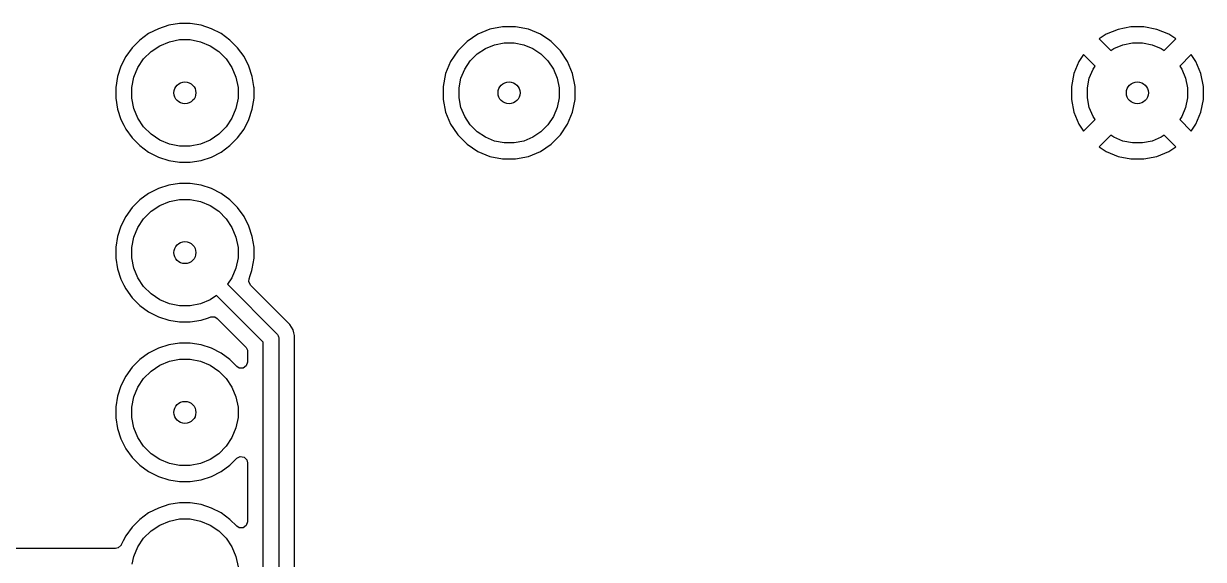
# Model space of a CAD drawing. Extents: x 0 to 130, y -140 to 0.
# Drawn here: x 60.18 to 78.96, y -99.42 to -90.9 of the extents above; entities that cross this region are included whole.
import ezdxf

# ---------------------------------------------------------------- set-up
doc = ezdxf.new("R2010")
doc.units = 0
doc.layers.add('BLACK', color=7, linetype='CONTINUOUS')

msp = doc.modelspace()

# ---------------------------------------------------------------- linework, layer by layer
at = {"layer": 'BLACK', "linetype": 'CONTINUOUS'}
for p, q in [((62.173214, -91.058766), (62.033073, -91.160585)), ((62.327558, -90.980125), (62.173214, -91.058766)), ((62.327561, -90.980123), (62.327558, -90.980125)), ((62.492293, -90.926598), (62.327561, -90.980123)), ((62.492297, -90.926597), (62.492293, -90.926598)), ((62.663386, -90.8995), (62.492297, -90.926597)), ((62.663389, -90.8995), (62.663386, -90.8995)), ((62.836611, -90.8995), (62.663389, -90.8995)), ((62.836614, -90.8995), (62.836611, -90.8995)), ((63.007702, -90.926597), (62.836614, -90.8995)), ((63.007706, -90.926598), (63.007702, -90.926597)), ((63.172438, -90.980123), (63.007706, -90.926598)), ((63.172441, -90.980125), (63.172438, -90.980123)), ((63.326785, -91.058766), (63.172441, -90.980125)), ((63.326787, -91.058767), (63.326785, -91.058766)), ((63.326788, -91.058768), (63.326787, -91.058767)), ((63.466928, -91.160586), (63.326788, -91.058768)), ((67.603581, -90.989869), (67.412402, -91.069058)), ((67.806532, -90.9495), (67.603581, -90.989869)), ((67.806535, -90.9495), (67.806532, -90.9495)), ((68.013465, -90.9495), (67.806535, -90.9495)), ((68.013467, -90.9495), (68.013465, -90.9495)), ((68.216418, -90.989869), (68.013467, -90.9495)), ((68.407597, -91.069058), (68.216418, -90.989869)), ((77.603727, -90.990349), (77.412638, -91.069501)), ((77.806581, -90.95), (77.603727, -90.990349)), ((78.013418, -90.95), (77.806581, -90.95)), ((78.216272, -90.990349), (78.013418, -90.95)), ((78.40736, -91.069501), (78.216272, -90.990349)), ((62.033073, -91.160585), (61.910585, -91.283073)), ((62.210766, -91.342941), (62.349313, -91.250367)), ((62.349313, -91.250367), (62.503258, -91.186601)), ((62.503258, -91.186601), (62.666685, -91.154093)), ((62.666685, -91.154093), (62.833315, -91.154093)), ((62.833315, -91.154093), (62.996742, -91.186601)), ((62.996742, -91.186601), (63.150687, -91.250367)), ((63.150687, -91.250367), (63.289234, -91.342941)), ((63.589414, -91.283072), (63.466928, -91.160586)), ((67.240348, -91.18402), (67.09402, -91.330348)), ((67.412402, -91.069058), (67.240348, -91.18402)), ((67.532883, -91.294463), (67.677772, -91.234448)), ((67.677772, -91.234448), (67.831586, -91.203852)), ((67.831586, -91.203852), (67.988414, -91.203852)), ((67.988414, -91.203852), (68.142228, -91.234448)), ((68.142228, -91.234448), (68.287117, -91.294463)), ((68.557107, -91.168957), (68.407597, -91.069058)), ((68.579655, -91.184023), (68.557107, -91.168957)), ((68.725977, -91.330345), (68.579655, -91.184023)), ((77.412638, -91.069501), (77.301349, -91.143861)), ((77.301349, -91.143861), (77.484367, -91.326879)), ((77.532883, -91.294463), (77.677772, -91.234448)), ((77.677772, -91.234448), (77.831586, -91.203852)), ((77.831586, -91.203852), (77.988414, -91.203852)), ((77.988414, -91.203852), (78.142228, -91.234448)), ((78.142228, -91.234448), (78.287117, -91.294463)), ((78.33563, -91.326878), (78.51865, -91.14386)), ((78.407374, -91.069508), (78.40736, -91.069501)), ((78.51865, -91.14386), (78.407374, -91.069508)), ((61.808766, -91.423214), (61.730125, -91.577558)), ((61.910585, -91.283073), (61.808766, -91.423214)), ((62.092941, -91.460766), (62.210766, -91.342941)), ((63.289234, -91.342941), (63.407059, -91.460766)), ((63.691232, -91.423212), (63.589414, -91.283072)), ((63.769873, -91.577555), (63.691232, -91.423212)), ((67.09402, -91.330348), (66.979058, -91.502402)), ((67.291592, -91.492485), (67.402485, -91.381592)), ((67.402485, -91.381592), (67.532883, -91.294463)), ((68.287117, -91.294463), (68.417515, -91.381592)), ((68.417515, -91.381592), (68.528408, -91.492485)), ((68.840941, -91.502402), (68.725977, -91.330345)), ((77.053861, -91.391349), (76.979501, -91.502638)), ((77.236879, -91.574367), (77.053861, -91.391349)), ((77.484367, -91.326879), (77.532883, -91.294463)), ((78.287117, -91.294463), (78.33563, -91.326878)), ((78.766137, -91.391349), (78.583119, -91.574366)), ((78.840498, -91.502639), (78.766137, -91.391349)), ((61.730123, -91.577561), (61.676598, -91.742293)), ((61.730125, -91.577558), (61.730123, -91.577561)), ((61.936601, -91.753258), (62.000367, -91.599313)), ((62.000367, -91.599313), (62.092941, -91.460766)), ((63.407059, -91.460766), (63.499633, -91.599313)), ((63.499633, -91.599313), (63.563399, -91.753258)), ((63.769873, -91.577557), (63.769873, -91.577555)), ((63.769874, -91.577558), (63.769873, -91.577557)), ((63.769876, -91.577561), (63.769874, -91.577558)), ((63.823401, -91.742293), (63.769876, -91.577561)), ((66.979058, -91.502402), (66.899869, -91.693581)), ((67.144448, -91.767772), (67.204463, -91.622883)), ((67.204463, -91.622883), (67.291592, -91.492485)), ((68.528408, -91.492485), (68.615537, -91.622883)), ((68.615537, -91.622883), (68.675552, -91.767772)), ((68.92013, -91.69358), (68.840941, -91.502402)), ((76.979501, -91.502638), (76.900349, -91.693727)), ((77.144448, -91.767772), (77.204463, -91.622883)), ((77.204463, -91.622883), (77.236879, -91.574367)), ((78.583119, -91.574366), (78.615537, -91.622883)), ((78.615537, -91.622883), (78.675552, -91.767772)), ((78.91965, -91.693727), (78.840498, -91.502639)), ((61.676597, -91.742297), (61.6495, -91.913385)), ((61.676598, -91.742293), (61.676597, -91.742297)), ((61.904093, -91.916685), (61.936601, -91.753258)), ((63.563399, -91.753258), (63.595907, -91.916685)), ((63.823402, -91.742298), (63.823401, -91.742293)), ((63.847831, -91.896532), (63.823402, -91.742298)), ((66.899869, -91.693581), (66.8595, -91.896532)), ((67.113852, -91.921586), (67.144448, -91.767772)), ((68.675552, -91.767772), (68.706148, -91.921586)), ((68.9605, -91.896535), (68.92013, -91.69358)), ((76.900349, -91.693727), (76.86, -91.896581)), ((77.113852, -91.921586), (77.144448, -91.767772)), ((78.675552, -91.767772), (78.706148, -91.921586)), ((78.959999, -91.896581), (78.91965, -91.693727)), ((61.6495, -91.913385), (61.6495, -92.086614)), ((61.904093, -92.083315), (61.904093, -91.916685)), ((63.595907, -91.916685), (63.595907, -92.083315)), ((63.849513, -91.907152), (63.847831, -91.896532)), ((63.849513, -91.907154), (63.849513, -91.907152)), ((63.8505, -91.913387), (63.849513, -91.907154)), ((63.8505, -92.086614), (63.8505, -91.913387)), ((66.8595, -91.896532), (66.8595, -92.103467)), ((67.113852, -92.078414), (67.113852, -91.921586)), ((68.706148, -91.921586), (68.706148, -92.078414)), ((68.9605, -91.896581), (68.9605, -91.896535)), ((68.9605, -92.103465), (68.9605, -91.896581)), ((76.86, -91.896581), (76.86, -92.103418)), ((77.113852, -92.078414), (77.113852, -91.921586)), ((78.706148, -91.921586), (78.706148, -92.078414)), ((78.96, -91.896586), (78.959999, -91.896581)), ((78.96, -92.103413), (78.96, -91.896586)), ((61.6495, -92.086614), (61.676597, -92.257702)), ((61.936601, -92.246742), (61.904093, -92.083315)), ((63.595907, -92.083315), (63.563399, -92.246742)), ((63.823402, -92.257702), (63.8505, -92.086614)), ((66.8595, -92.103467), (66.899869, -92.306418)), ((67.144448, -92.232228), (67.113852, -92.078414)), ((68.706148, -92.078414), (68.675552, -92.232228)), ((68.92013, -92.30642), (68.9605, -92.103465)), ((76.86, -92.103418), (76.900349, -92.306272)), ((77.144448, -92.232228), (77.113852, -92.078414)), ((78.706148, -92.078414), (78.675552, -92.232228)), ((78.91965, -92.306272), (78.959999, -92.103418)), ((78.959999, -92.103418), (78.96, -92.103413)), ((61.676597, -92.257702), (61.676598, -92.257706)), ((61.676598, -92.257706), (61.730123, -92.422438)), ((62.000367, -92.400687), (61.936601, -92.246742)), ((63.563399, -92.246742), (63.499633, -92.400687)), ((63.769876, -92.422438), (63.823401, -92.257706)), ((63.823401, -92.257706), (63.823402, -92.257702)), ((66.899869, -92.306418), (66.979058, -92.497597)), ((67.204463, -92.377117), (67.144448, -92.232228)), ((67.291592, -92.507515), (67.204463, -92.377117)), ((68.615537, -92.377117), (68.528408, -92.507515)), ((68.675552, -92.232228), (68.615537, -92.377117)), ((68.840941, -92.497598), (68.92013, -92.30642)), ((76.900349, -92.306272), (76.979501, -92.49736)), ((77.204463, -92.377117), (77.144448, -92.232228)), ((77.236878, -92.42563), (77.204463, -92.377117)), ((78.615537, -92.377117), (78.58312, -92.425632)), ((78.675552, -92.232228), (78.615537, -92.377117)), ((78.840498, -92.497361), (78.91965, -92.306272)), ((61.730123, -92.422438), (61.730125, -92.422441)), ((61.730125, -92.422441), (61.776953, -92.514348)), ((61.776953, -92.514348), (61.808768, -92.576788)), ((62.092941, -92.539234), (62.000367, -92.400687)), ((62.210766, -92.657059), (62.092941, -92.539234)), ((63.407059, -92.539234), (63.289234, -92.657059)), ((63.499633, -92.400687), (63.407059, -92.539234)), ((63.691232, -92.576788), (63.769873, -92.422445)), ((63.769873, -92.422445), (63.769874, -92.42244)), ((63.769874, -92.42244), (63.769876, -92.422438)), ((66.979058, -92.497597), (67.08158, -92.651033)), ((67.402485, -92.618408), (67.291592, -92.507515)), ((68.528408, -92.507515), (68.417515, -92.618408)), ((68.725977, -92.669655), (68.840941, -92.497598)), ((76.979501, -92.49736), (76.979508, -92.497374)), ((76.979508, -92.497374), (77.05386, -92.608649)), ((77.05386, -92.608649), (77.236878, -92.42563)), ((78.58312, -92.425632), (78.766137, -92.608649)), ((78.766137, -92.608649), (78.840498, -92.497361)), ((61.808768, -92.576788), (61.910586, -92.716928)), ((61.910586, -92.716928), (62.033072, -92.839414)), ((62.349313, -92.749633), (62.210766, -92.657059)), ((62.503258, -92.813399), (62.349313, -92.749633)), ((63.150687, -92.749633), (62.996742, -92.813399)), ((63.289234, -92.657059), (63.150687, -92.749633)), ((63.466928, -92.839414), (63.589414, -92.716928)), ((63.589414, -92.716928), (63.691232, -92.576788)), ((67.08158, -92.651033), (67.094023, -92.669655)), ((67.094023, -92.669655), (67.240345, -92.815977)), ((67.532883, -92.705537), (67.402485, -92.618408)), ((67.677772, -92.765552), (67.532883, -92.705537)), ((68.287117, -92.705537), (68.142228, -92.765552)), ((68.417515, -92.618408), (68.287117, -92.705537)), ((68.579655, -92.815977), (68.725977, -92.669655)), ((77.484366, -92.673119), (77.301349, -92.856137)), ((77.532883, -92.705537), (77.484366, -92.673119)), ((77.677772, -92.765552), (77.532883, -92.705537)), ((78.287117, -92.705537), (78.142228, -92.765552)), ((78.335632, -92.67312), (78.287117, -92.705537)), ((78.518649, -92.856137), (78.335632, -92.67312)), ((62.033072, -92.839414), (62.173212, -92.941232)), ((62.173212, -92.941232), (62.327555, -93.019873)), ((62.666685, -92.845907), (62.503258, -92.813399)), ((62.833315, -92.845907), (62.666685, -92.845907)), ((62.996742, -92.813399), (62.833315, -92.845907)), ((63.172445, -93.019873), (63.326788, -92.941232)), ((63.326788, -92.941232), (63.466928, -92.839414)), ((67.240345, -92.815977), (67.412402, -92.930941)), ((67.412402, -92.930941), (67.60358, -93.01013)), ((67.831586, -92.796148), (67.677772, -92.765552)), ((67.988414, -92.796148), (67.831586, -92.796148)), ((68.142228, -92.765552), (67.988414, -92.796148)), ((68.21642, -93.01013), (68.407598, -92.930941)), ((68.407598, -92.930941), (68.579655, -92.815977)), ((77.301349, -92.856137), (77.412639, -92.930498)), ((77.412639, -92.930498), (77.603727, -93.00965)), ((77.831586, -92.796148), (77.677772, -92.765552)), ((77.988414, -92.796148), (77.831586, -92.796148)), ((78.142228, -92.765552), (77.988414, -92.796148)), ((78.216272, -93.00965), (78.407361, -92.930498)), ((78.407361, -92.930498), (78.518649, -92.856137)), ((62.327555, -93.019873), (62.327557, -93.019873)), ((62.327557, -93.019873), (62.327558, -93.019874)), ((62.327558, -93.019874), (62.327561, -93.019876)), ((62.327561, -93.019876), (62.492293, -93.073401)), ((62.492293, -93.073401), (62.492297, -93.073402)), ((62.492297, -93.073402), (62.663386, -93.1005)), ((62.663386, -93.1005), (62.663389, -93.1005)), ((62.663389, -93.1005), (62.836614, -93.1005)), ((62.836614, -93.1005), (63.007702, -93.073402)), ((63.007702, -93.073402), (63.007706, -93.073401)), ((63.007706, -93.073401), (63.172438, -93.019876)), ((63.172438, -93.019876), (63.17244, -93.019874)), ((63.17244, -93.019874), (63.172445, -93.019873)), ((67.60358, -93.01013), (67.806535, -93.0505)), ((67.806535, -93.0505), (67.806536, -93.0505)), ((67.806536, -93.0505), (68.013464, -93.0505)), ((68.013464, -93.0505), (68.013465, -93.0505)), ((68.013465, -93.0505), (68.21642, -93.01013)), ((77.603727, -93.00965), (77.806581, -93.049999)), ((77.806581, -93.049999), (77.806586, -93.05)), ((77.806586, -93.05), (78.013414, -93.05)), ((78.013414, -93.05), (78.013418, -93.049999)), ((78.013418, -93.049999), (78.216272, -93.00965)), ((62.492293, -93.466598), (62.327561, -93.520123)), ((62.492297, -93.466597), (62.492293, -93.466598)), ((62.663386, -93.4395), (62.492297, -93.466597)), ((62.663389, -93.4395), (62.663386, -93.4395)), ((62.836611, -93.4395), (62.663389, -93.4395)), ((62.836614, -93.4395), (62.836611, -93.4395)), ((63.007702, -93.466597), (62.836614, -93.4395)), ((63.007706, -93.466598), (63.007702, -93.466597)), ((63.172438, -93.520123), (63.007706, -93.466598)), ((62.173214, -93.598766), (62.033073, -93.700585)), ((62.327558, -93.520125), (62.173214, -93.598766)), ((62.327561, -93.520123), (62.327558, -93.520125)), ((62.503258, -93.726601), (62.666685, -93.694093)), ((62.666685, -93.694093), (62.833315, -93.694093)), ((62.833315, -93.694093), (62.996742, -93.726601)), ((63.172441, -93.520125), (63.172438, -93.520123)), ((63.326785, -93.598766), (63.172441, -93.520125)), ((63.326787, -93.598767), (63.326785, -93.598766)), ((63.326788, -93.598768), (63.326787, -93.598767)), ((63.466928, -93.700586), (63.326788, -93.598768)), ((61.910585, -93.823073), (61.808766, -93.963214)), ((62.033073, -93.700585), (61.910585, -93.823073)), ((62.092941, -94.000766), (62.210766, -93.882941)), ((62.210766, -93.882941), (62.349313, -93.790367)), ((62.349313, -93.790367), (62.503258, -93.726601)), ((62.996742, -93.726601), (63.150687, -93.790367)), ((63.150687, -93.790367), (63.289234, -93.882941)), ((63.289234, -93.882941), (63.407059, -94.000766)), ((63.589414, -93.823072), (63.466928, -93.700586)), ((63.691232, -93.963212), (63.589414, -93.823072)), ((61.808766, -93.963214), (61.730125, -94.117558)), ((62.000367, -94.139313), (62.092941, -94.000766)), ((63.407059, -94.000766), (63.499633, -94.139313)), ((63.769873, -94.117555), (63.691232, -93.963212)), ((61.730123, -94.117561), (61.676598, -94.282293)), ((61.730125, -94.117558), (61.730123, -94.117561)), ((61.936601, -94.293258), (62.000367, -94.139313)), ((63.499633, -94.139313), (63.563399, -94.293258)), ((63.769873, -94.117557), (63.769873, -94.117555)), ((63.769874, -94.117558), (63.769873, -94.117557)), ((63.769876, -94.117561), (63.769874, -94.117558)), ((63.823401, -94.282293), (63.769876, -94.117561)), ((61.676597, -94.282297), (61.6495, -94.453385)), ((61.676598, -94.282293), (61.676597, -94.282297)), ((61.904093, -94.456685), (61.936601, -94.293258)), ((63.563399, -94.293258), (63.595907, -94.456685)), ((63.823402, -94.282297), (63.823401, -94.282293)), ((63.8505, -94.453385), (63.823402, -94.282297)), ((61.6495, -94.453385), (61.6495, -94.626614)), ((61.6495, -94.626614), (61.676597, -94.797702)), ((61.904093, -94.623315), (61.904093, -94.456685)), ((61.936601, -94.786742), (61.904093, -94.623315)), ((63.595907, -94.623315), (63.563399, -94.786742)), ((63.595907, -94.456685), (63.595907, -94.623315)), ((63.823402, -94.797702), (63.8505, -94.626614)), ((63.8505, -94.626614), (63.8505, -94.453385)), ((61.676597, -94.797702), (61.676598, -94.797706)), ((61.676598, -94.797706), (61.730123, -94.962438)), ((62.000367, -94.940687), (61.936601, -94.786742)), ((63.563399, -94.786742), (63.499633, -94.940687)), ((63.788587, -94.904851), (63.815364, -94.822439)), ((63.815364, -94.822439), (63.823402, -94.797702)), ((61.730123, -94.962438), (61.730125, -94.962441)), ((61.730125, -94.962441), (61.777869, -95.056146)), ((62.092941, -95.079234), (62.000367, -94.940687)), ((63.499633, -94.940687), (63.430671, -95.043895)), ((63.768712, -95.000935), (63.772339, -94.954854)), ((63.796489, -95.055452), (63.768712, -95.000935)), ((63.772339, -94.954854), (63.788587, -94.904851)), ((61.777869, -95.056146), (61.808768, -95.116788)), ((61.808768, -95.116788), (61.910586, -95.256928)), ((62.210766, -95.197059), (62.092941, -95.079234)), ((62.349313, -95.289633), (62.210766, -95.197059)), ((63.430671, -95.043895), (64.209988, -95.823211)), ((64.352162, -95.611125), (63.796489, -95.055452)), ((61.910586, -95.256928), (62.033072, -95.379414)), ((62.033072, -95.379414), (62.173212, -95.481232)), ((62.503258, -95.353399), (62.349313, -95.289633)), ((62.666685, -95.385907), (62.503258, -95.353399)), ((62.833315, -95.385907), (62.666685, -95.385907)), ((62.996742, -95.353399), (62.833315, -95.385907)), ((63.150687, -95.289633), (62.996742, -95.353399)), ((63.253895, -95.220671), (63.150687, -95.289633)), ((63.9966, -95.963376), (63.253895, -95.220671)), ((62.173212, -95.481232), (62.327555, -95.559873)), ((62.327555, -95.559873), (62.327557, -95.559873)), ((62.327557, -95.559873), (62.327558, -95.559874)), ((62.327558, -95.559874), (62.327561, -95.559876)), ((62.327561, -95.559876), (62.492293, -95.613401)), ((63.125501, -95.575126), (63.164855, -95.562338)), ((63.164855, -95.562338), (63.22604, -95.562338)), ((63.22604, -95.562338), (63.265452, -95.586489)), ((62.492293, -95.613401), (62.492297, -95.613402)), ((62.492297, -95.613402), (62.663386, -95.6405)), ((62.663386, -95.6405), (62.663389, -95.6405)), ((62.663389, -95.6405), (62.836614, -95.6405)), ((62.836614, -95.6405), (63.007702, -95.613402)), ((63.007702, -95.613402), (63.125501, -95.575126)), ((63.265452, -95.586489), (63.717104, -96.038141)), ((64.422075, -95.681038), (64.352162, -95.611124)), ((64.352162, -95.611124), (64.352162, -95.611125)), ((64.471508, -95.766658), (64.422075, -95.681038)), ((64.209988, -95.823211), (64.225533, -95.842153)), ((64.225533, -95.842153), (64.225534, -95.842154)), ((64.225534, -95.842154), (64.234538, -95.863893)), ((64.234538, -95.863893), (64.240816, -95.87905)), ((64.240816, -95.87905), (64.244198, -95.887214)), ((64.244198, -95.887214), (64.2466, -95.9116)), ((64.2466, -95.9116), (64.2466, -100.2804)), ((64.47151, -95.766662), (64.471508, -95.766658)), ((64.484305, -95.814411), (64.47151, -95.766662)), ((64.484305, -95.814412), (64.484305, -95.814411)), ((64.485045, -95.817174), (64.484305, -95.814412)), ((64.496262, -95.859039), (64.485045, -95.817174)), ((64.4971, -95.862165), (64.496262, -95.859039)), ((64.4971, -100.230964), (64.4971, -95.862165)), ((62.327558, -96.060125), (62.173214, -96.138766)), ((62.327561, -96.060123), (62.327558, -96.060125)), ((62.492293, -96.006598), (62.327561, -96.060123)), ((62.492297, -96.006597), (62.492293, -96.006598)), ((62.663386, -95.9795), (62.492297, -96.006597)), ((62.663389, -95.9795), (62.663386, -95.9795)), ((62.836611, -95.9795), (62.663389, -95.9795)), ((62.836614, -95.9795), (62.836611, -95.9795)), ((63.007702, -96.006597), (62.836614, -95.9795)), ((63.007706, -96.006598), (63.007702, -96.006597)), ((63.172438, -96.060123), (63.007706, -96.006598)), ((63.172441, -96.060125), (63.172438, -96.060123)), ((63.326785, -96.138766), (63.172441, -96.060125)), ((63.717104, -96.038141), (63.72073, -96.045258)), ((63.72073, -96.045258), (63.727193, -96.049954)), ((63.727193, -96.049954), (63.734356, -96.072002)), ((63.734356, -96.072002), (63.744881, -96.092658)), ((63.744881, -96.092658), (63.7461, -96.108145)), ((63.7461, -96.108145), (63.7461, -96.280751)), ((63.9966, -100.228623), (63.9966, -95.963376)), ((62.033073, -96.240585), (61.910585, -96.363073)), ((62.173214, -96.138766), (62.033073, -96.240585)), ((62.349313, -96.330367), (62.503258, -96.266601)), ((62.503258, -96.266601), (62.666685, -96.234093)), ((62.666685, -96.234093), (62.833315, -96.234093)), ((62.833315, -96.234093), (62.996742, -96.266601)), ((62.996742, -96.266601), (63.150687, -96.330367)), ((63.326787, -96.138767), (63.326785, -96.138766)), ((63.326788, -96.138768), (63.326787, -96.138767)), ((63.466928, -96.240586), (63.326788, -96.138768)), ((63.577098, -96.350756), (63.466928, -96.240586)), ((63.7461, -96.280751), (63.727193, -96.338942)), ((61.808766, -96.503214), (61.730125, -96.657558)), ((61.910585, -96.363073), (61.808766, -96.503214)), ((62.092941, -96.540766), (62.210766, -96.422941)), ((62.210766, -96.422941), (62.349313, -96.330367)), ((63.150687, -96.330367), (63.289234, -96.422941)), ((63.289234, -96.422941), (63.407059, -96.540766)), ((63.616507, -96.374906), (63.577098, -96.350756)), ((63.677693, -96.374906), (63.616507, -96.374906)), ((63.727193, -96.338942), (63.677693, -96.374906)), ((61.730123, -96.657561), (61.676598, -96.822293)), ((61.730125, -96.657558), (61.730123, -96.657561)), ((61.936601, -96.833258), (62.000367, -96.679313)), ((62.000367, -96.679313), (62.092941, -96.540766)), ((63.407059, -96.540766), (63.499633, -96.679313)), ((63.499633, -96.679313), (63.563399, -96.833258)), ((61.676597, -96.822297), (61.6495, -96.993385)), ((61.676598, -96.822293), (61.676597, -96.822297)), ((61.904093, -96.996685), (61.936601, -96.833258)), ((63.563399, -96.833258), (63.595907, -96.996685)), ((61.6495, -96.993385), (61.6495, -97.166614)), ((61.904093, -97.163315), (61.904093, -96.996685)), ((63.595907, -96.996685), (63.595907, -97.163315)), ((61.6495, -97.166614), (61.676597, -97.337702)), ((61.936601, -97.326742), (61.904093, -97.163315)), ((63.595907, -97.163315), (63.563399, -97.326742)), ((61.676597, -97.337702), (61.676598, -97.337706)), ((61.676598, -97.337706), (61.730123, -97.502438)), ((62.000367, -97.480687), (61.936601, -97.326742)), ((63.563399, -97.326742), (63.499633, -97.480687)), ((61.730123, -97.502438), (61.730125, -97.502441)), ((61.730125, -97.502441), (61.805835, -97.651033)), ((62.092941, -97.619234), (62.000367, -97.480687)), ((62.210766, -97.737059), (62.092941, -97.619234)), ((63.407059, -97.619234), (63.289234, -97.737059)), ((63.499633, -97.480687), (63.407059, -97.619234)), ((61.805835, -97.651033), (61.808768, -97.656788)), ((61.808768, -97.656788), (61.910586, -97.796928)), ((61.910586, -97.796928), (62.033072, -97.919414)), ((62.349313, -97.829633), (62.210766, -97.737059)), ((63.289234, -97.737059), (63.150687, -97.829633)), ((63.466928, -97.919414), (63.577098, -97.809243)), ((63.577098, -97.809243), (63.631613, -97.781468)), ((63.631613, -97.781468), (63.692045, -97.791039)), ((63.692045, -97.791039), (63.73531, -97.834304)), ((62.033072, -97.919414), (62.173212, -98.021232)), ((62.503258, -97.893399), (62.349313, -97.829633)), ((62.666685, -97.925907), (62.503258, -97.893399)), ((62.833315, -97.925907), (62.666685, -97.925907)), ((62.996742, -97.893399), (62.833315, -97.925907)), ((63.150687, -97.829633), (62.996742, -97.893399)), ((63.326788, -98.021232), (63.466928, -97.919414)), ((63.73531, -97.834304), (63.7461, -97.879249)), ((63.7461, -97.879249), (63.7461, -98.820751)), ((62.173212, -98.021232), (62.327555, -98.099873)), ((62.327555, -98.099873), (62.327557, -98.099873)), ((62.327557, -98.099873), (62.327558, -98.099874)), ((62.327558, -98.099874), (62.327561, -98.099876)), ((62.327561, -98.099876), (62.492293, -98.153401)), ((62.492293, -98.153401), (62.492297, -98.153402)), ((62.492297, -98.153402), (62.663386, -98.1805)), ((62.663386, -98.1805), (62.663389, -98.1805)), ((62.663389, -98.1805), (62.836614, -98.1805)), ((62.836614, -98.1805), (63.007702, -98.153402)), ((63.007702, -98.153402), (63.007706, -98.153401)), ((63.007706, -98.153401), (63.172438, -98.099876)), ((63.172438, -98.099876), (63.17244, -98.099874)), ((63.17244, -98.099874), (63.172445, -98.099873)), ((63.172445, -98.099873), (63.326788, -98.021232)), ((62.492293, -98.546598), (62.327561, -98.600123)), ((62.492297, -98.546597), (62.492293, -98.546598)), ((62.663386, -98.5195), (62.492297, -98.546597)), ((62.663389, -98.5195), (62.663386, -98.5195)), ((62.836611, -98.5195), (62.663389, -98.5195)), ((62.836614, -98.5195), (62.836611, -98.5195)), ((63.007702, -98.546597), (62.836614, -98.5195)), ((63.007706, -98.546598), (63.007702, -98.546597)), ((63.172438, -98.600123), (63.007706, -98.546598)), ((62.173214, -98.678766), (62.033073, -98.780585)), ((62.327558, -98.600125), (62.173214, -98.678766)), ((62.327561, -98.600123), (62.327558, -98.600125)), ((63.172441, -98.600125), (63.172438, -98.600123)), ((63.326785, -98.678766), (63.172441, -98.600125)), ((63.326787, -98.678767), (63.326785, -98.678766)), ((63.326788, -98.678768), (63.326787, -98.678767)), ((63.466928, -98.780586), (63.326788, -98.678768)), ((61.910585, -98.903073), (61.808766, -99.043213)), ((62.033073, -98.780585), (61.910585, -98.903073)), ((62.210766, -98.962941), (62.349313, -98.870367)), ((62.349313, -98.870367), (62.503258, -98.806601)), ((62.503258, -98.806601), (62.666685, -98.774093)), ((62.666685, -98.774093), (62.833315, -98.774093)), ((62.833315, -98.774093), (62.996742, -98.806601)), ((62.996742, -98.806601), (63.150687, -98.870367)), ((63.150687, -98.870367), (63.289234, -98.962941)), ((63.577098, -98.890756), (63.466928, -98.780586)), ((63.616507, -98.914906), (63.577098, -98.890756)), ((63.677693, -98.914906), (63.616507, -98.914906)), ((63.727193, -98.878942), (63.677693, -98.914906)), ((63.7461, -98.820751), (63.727193, -98.878942)), ((61.768419, -99.122402), (61.737347, -99.183386)), ((61.808766, -99.043213), (61.768419, -99.122402)), ((62.000367, -99.219313), (62.092941, -99.080766)), ((62.092941, -99.080766), (62.210766, -98.962941)), ((63.289234, -98.962941), (63.407059, -99.080766)), ((63.407059, -99.080766), (63.499633, -99.219313)), ((61.64554, -99.2445), (59.987666, -99.2445)), ((61.690486, -99.233709), (61.64554, -99.2445)), ((61.73375, -99.190445), (61.690486, -99.233709)), ((61.737347, -99.183386), (61.73375, -99.190445)), ((61.936601, -99.373258), (62.000367, -99.219313)), ((63.499633, -99.219313), (63.563399, -99.373258)), ((61.912385, -99.495), (61.936601, -99.373258)), ((63.563399, -99.373258), (63.595907, -99.536685))]:
    msp.add_line(p, q, dxfattribs=at)
at = {"layer": 'BLACK'}
for centre in [(62.75, -92), (62.75, -92), (67.91, -92), (67.91, -92), (77.91, -92), (77.91, -92), (62.75, -94.54), (62.75, -94.54), (62.75, -97.08), (62.75, -97.08)]:
    msp.add_circle(centre, 0.175, dxfattribs=at)
at = {"layer": 'WHITE'}
for centre in [(62.75, -92), (67.91, -92), (77.91, -92), (62.75, -94.54), (62.75, -97.08)]:
    msp.add_circle(centre, 0.175, dxfattribs=at)

doc.saveas('drawing.dxf')
